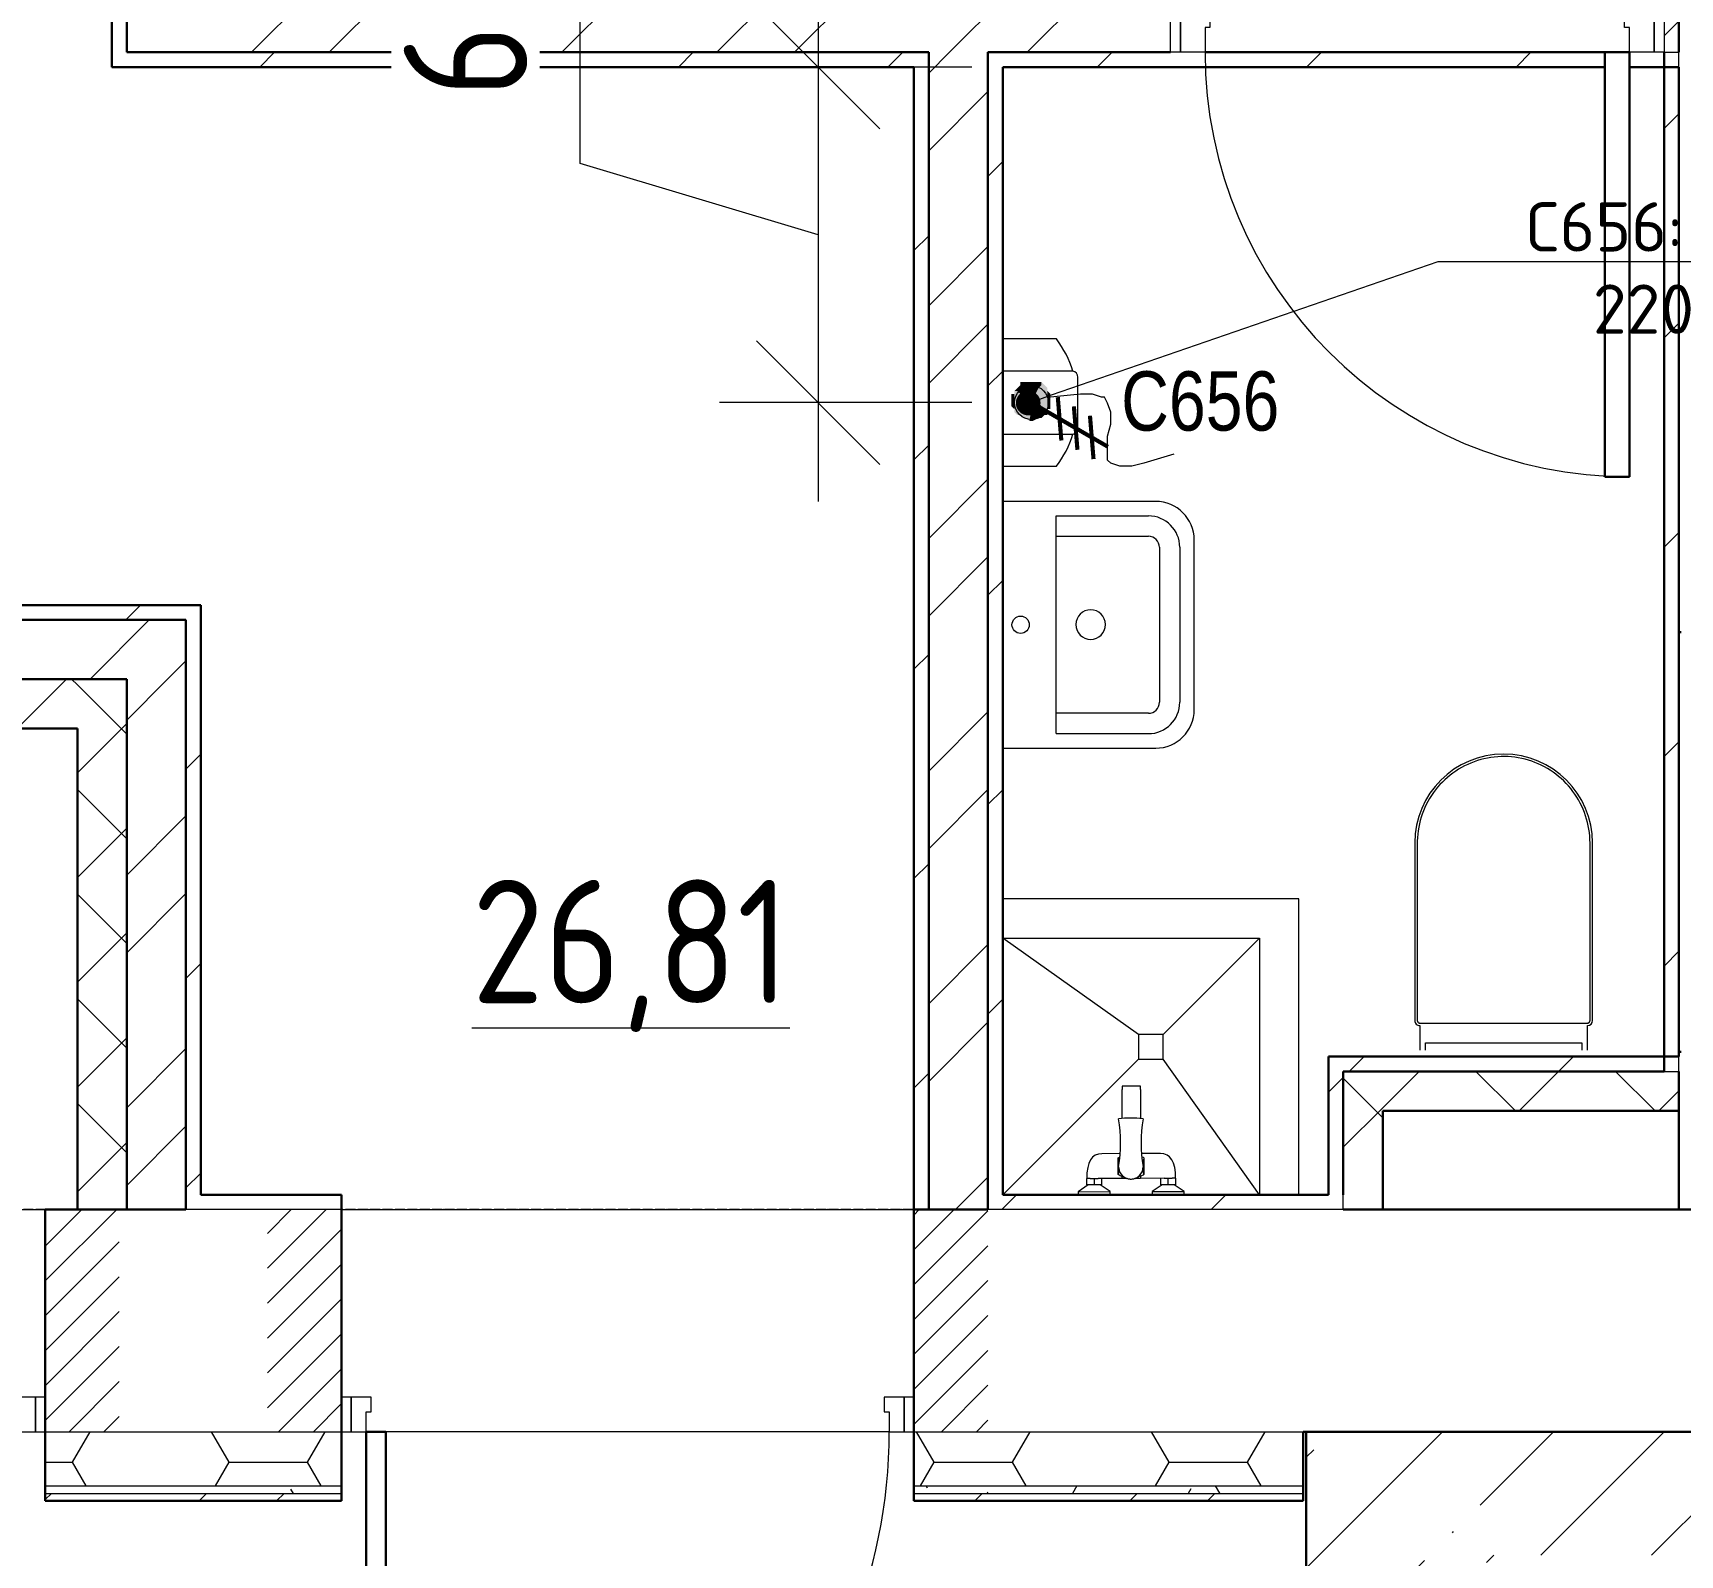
# Model space of a CAD drawing. Header units: millimetres. Extents: x -215207 to 92095, y -30385 to 123050.
# Drawn here: x -85966 to -82628, y 22610 to 25694 of the extents above; entities that cross this region are included whole.
import ezdxf
from ezdxf import colors
from ezdxf.entities.mleader import LeaderData, LeaderLine
from ezdxf.enums import TextEntityAlignment as Align
from ezdxf.math import Vec2, Vec3

# ---------------------------------------------------------------- set-up
doc = ezdxf.new("R2010")
doc.units = ezdxf.units.MM
doc.linetypes.add('ADSK_Линия сетки', pattern=[25, 20, -2.5, 0, -2.5])
doc.linetypes.add('ADSK_Штриховая_ш2 п1_5', pattern=[4.5, 3, -1.5])
for name, color, linetype, lineweight in [('0_ТХ Р-EL', 30, 'Continuous', 5), ('TO-Conn-EL', 33, 'Continuous', 13), ('TO-Equipment', 52, 'Continuous', 18), ('TO-Equipment--W', 52, 'Continuous', 13), ('TO-Index', 1, 'Continuous', 0), ('Двери', 7, 'Continuous', 9), ('Каркас_Импост', 7, 'Continuous', 9), ('Марки помещений', 7, 'Continuous', 20), ('Монтажный зазор', 7, 'Continuous', 9), ('Обобщенные модели', 7, 'Continuous', 20), ('Оси', 7, 'Continuous', 9), ('Панель', 7, 'Continuous', 30), ('Перекрытия', 7, 'Continuous', 18), ('Проем', 7, 'ADSK_Штриховая_ш2 п1_5', 9), ('Сантехнические приборы', 251, 'Continuous', 0), ('Стены', 7, 'Continuous', 18), ('Стены разрез', 7, 'Continuous', 30), ('Стены штриховка', 7, 'Continuous', 9)]:
    doc.layers.add(name, color=color, linetype=linetype, lineweight=lineweight)
doc.layers.add('TO-txt-invis', color=161, linetype='Continuous', lineweight=0, plot=False)
doc.layers.add('ТХ Подключения ЭОМ', color=7, linetype='Continuous', lineweight=18, true_color=0x003efa)
doc.layers.add('тх размеры розетки', color=7, linetype='Continuous', true_color=0xe91640)
doc.styles.add('GOST Common_3', font='GOST_Common.ttf', dxfattribs={"width": 0.9, "height": 2.5})
doc.styles.add('S-ARIAL', font='arial.ttf', dxfattribs={"height": 150})
doc.styles.add('Simplex', font='simplex.shx', dxfattribs={"width": 0.6})
doc.styles.add('TX Text.Base', font='calibril.ttf', dxfattribs={"height": 250})
doc.styles.add('ГОСТ 2.304', font='CS_Gost2304.shx')
doc.dimstyles.new('СПДС', dxfattribs={"dimscale": 100, "dimtxt": 2.5, "dimasz": 2.5, "dimexe": 2, "dimexo": 0.625, "dimgap": 1, "dimtad": 1, "dimdec": 0, "dimtxsty": 'ГОСТ 2.304', "dimblk": 'OBLIQUE', "dimblk1": 'OBLIQUE', "dimblk2": 'OBLIQUE', "dimcen": 2.5, "dimdle": 2, "dimadec": 0, "dimazin": 2, "dimtfac": 0.75, "dimtdec": 4, "dimtmove": 1, "dimatfit": 3, "dimfxl": 0, "dimtolj": 1, "dimarcsym": 0})
pattern_1 = [(45, (-106999.95, 7949.98), (-235.7317, 235.7317), []), (45, (-106842.8, 7949.98), (-235.7317, 235.7317), [])]
pattern_2 = [(45, (-106999.95, 7949.98), (-224.5064, 224.5064), []), (45, (-106775.45, 7949.98), (-224.5064, 224.5064), [396.875, -79.375, 3.353, -76.022])]
pattern_3 = [(45, (-106999.95, 7949.98), (-212.132, 212.132), [])]
pattern_4 = [(45, (-106999.95, 7949.98), (-141.4214, 141.4214), []), (135, (-106999.95, 7949.98), (-141.4214, -141.4214), [])]
pattern_5 = [(45, (-106999.95, 7949.98), (-106.066, 106.066), []), (135, (-106999.95, 7949.98), (-106.066, -106.066), [])]

# ---------------------------------------------------------------- blocks, each defined once
blk = doc.blocks.new('AC_Дверь_Однопольная_Стальная - Дн-17л_1160х2200h _ Подвал_ Л_Антипаника-5101140-План подвала смеж')
at = {"layer": 'Двери', "lineweight": 18}
h = blk.add_hatch(dxfattribs=at)
h.set_pattern_fill('FP_1', color=256, style=0, pattern_type=2)
h.set_pattern_definition([(45, (0, 0), (-35.3553, 35.3553), [])])
h.paths.add_polyline_path([(-730, 225), (-730, -225), (-580, -225), (-580, 225)])
h.paths.add_polyline_path([(730, 225), (580, 225), (580, -225), (730, -225)])
at = {"layer": 'Каркас_Импост'}
for p, q in [((-530, 225), (-560, 225)), ((-560, 225), (-560, 155)), ((-530, 185), (-530, 225)), ((560, 225), (530, 225)), ((530, 225), (530, 185)), ((560, 155), (560, 225)), ((-520, 185), (-530, 185)), ((-520, 155), (-520, 185)), ((530, 185), (520, 185)), ((520, 185), (520, 155)), ((-560, 155), (-520, 155)), ((520, 155), (560, 155))]:
    blk.add_line(p, q, dxfattribs=at)
at = {"layer": 'Монтажный зазор'}
for p, q in [((-560, 225), (-580, 225)), ((-580, 225), (-580, 155)), ((-560, 155), (-560, 225)), ((580, 225), (560, 225)), ((560, 225), (560, 155)), ((580, 155), (580, 225)), ((-580, 155), (-560, 155)), ((560, 155), (580, 155))]:
    blk.add_line(p, q, dxfattribs=at)
at = {"layer": 'Панель'}
for p, q in [((530, 1285), (490, 1285)), ((490, 1285), (490, 225)), ((530, 225), (530, 1285)), ((490, 225), (530, 225))]:
    blk.add_line(p, q, dxfattribs=at)
at = {"layer": 'Панель', "lineweight": 9}
blk.add_arc((530, 225), 1060, 90, 180, dxfattribs=at)
at = {"layer": 'Проем'}
for p, q in [((-580, 225), (-730, 225)), ((-580, -225), (-580, 225)), ((730, 225), (580, 225)), ((580, 225), (580, -225)), ((-730, -225), (-580, -225)), ((580, -225), (730, -225))]:
    blk.add_line(p, q, dxfattribs=at)
blk = doc.blocks.new('Wall-hung vitreous china basin-The Gap-Roca-327476xx0 - 327476000 White-6711319-План подвала смеж')
at = {"layer": 'Обобщенные модели'}
for p, q in [((124.9, 478), (-47, 478)), ((297, 478), (124.9, 478)), ((-32, 448.7), (282, 448.7)), ((-32, 407.4), (282, 407.4)), ((-125, 400), (-125, 90)), ((-95.6, 198), (-95.6, 385.2)), ((-54.3, 198), (-54.3, 385.2)), ((304.3, 385.2), (304.3, 198)), ((345.6, 198), (345.6, 385.2)), ((375, 90), (375, 400)), ((345.6, 198), (-95.6, 198))]:
    blk.add_line(p, q, dxfattribs=at)
blk.add_circle((125, 126.3), 17.5, dxfattribs=at)
for centre, radius, start, end in [((-47, 400), 78, 90, 180), ((297, 400), 78, 360, 90), ((-32, 385.2), 63.6, 90, 180), ((282, 385.2), 63.6, 0, 90), ((-32, 385.2), 22.3, 90, 180), ((282, 385.2), 22.3, 360, 90), ((124.6, 268.2), 30, 360, 180), ((124.6, 268.2), 30, 180, 360)]:
    blk.add_arc(centre, radius, start, end, dxfattribs=at)
blk = doc.blocks.new('AC_Дверь_Однопольная_Деревянная - Дв-9_1_2200х1000_Пр_Подвал_ПВХ-4936332-План подвала смеж')
at = {"layer": 'Каркас_Импост'}
for p, q in [((-480, 60), (-430, 60)), ((-480, -40), (-480, 60)), ((-430, 60), (-430, 10)), ((430, 60), (480, 60)), ((430, 10), (430, 60)), ((480, 60), (480, -40)), ((-430, 10), (-420, 10)), ((-420, 10), (-420, -40)), ((420, 10), (430, 10)), ((420, -40), (420, 10)), ((-420, -40), (-480, -40)), ((480, -40), (420, -40))]:
    blk.add_line(p, q, dxfattribs=at)
at = {"layer": 'Монтажный зазор'}
for p, q in [((-500, 60), (-480, 60)), ((-500, -40), (-500, 60)), ((-480, 60), (-480, -40)), ((480, 60), (500, 60)), ((480, -40), (480, 60)), ((500, 60), (500, -40)), ((-480, -40), (-500, -40)), ((500, -40), (480, -40))]:
    blk.add_line(p, q, dxfattribs=at)
at = {"layer": 'Панель'}
for p, q in [((-430, 920), (-380, 920)), ((-430, 60), (-430, 920)), ((-380, 920), (-380, 60)), ((-380, 60), (-430, 60))]:
    blk.add_line(p, q, dxfattribs=at)
at = {"layer": 'Панель', "lineweight": 9}
blk.add_arc((-430, 60), 860, 0, 90, dxfattribs=at)
blk = doc.blocks.new('ADSK_Инсталляция c унитазом - Инсталляция для унитаза-4770263-План подвала смеж')
at = {"layer": 'Сантехнические приборы'}
for p, q in [((-170, -130), (-170, -180)), ((-158.2, -145), (-158.2, -130)), ((158.2, -130), (158.2, -145)), ((170, -180), (170, -130)), ((158.2, -145), (-158.2, -145)), ((-180, -190), (-180, -550)), ((-175, -190), (-175, -550)), ((170, -185), (-170, -185)), ((175, -550), (175, -190)), ((180, -550), (180, -190))]:
    blk.add_line(p, q, dxfattribs=at)
at = {"layer": 'Сантехнические приборы', "flags": 128}
for points in [[(-170, -185), (-170.2, -185), (-170.4, -185), (-170.6, -185), (-170.8, -185.1), (-171, -185.1), (-171.2, -185.1), (-171.4, -185.2), (-171.6, -185.3), (-171.8, -185.3), (-171.9, -185.4), (-172.1, -185.5), (-172.3, -185.6), (-172.5, -185.7), (-172.7, -185.8), (-172.8, -185.9), (-173, -186), (-173.1, -186.1), (-173.3, -186.2), (-173.4, -186.4), (-173.6, -186.5), (-173.7, -186.7), (-173.9, -186.8), (-174, -187), (-174.1, -187.1), (-174.2, -187.3), (-174.3, -187.5), (-174.4, -187.6), (-174.5, -187.8), (-174.6, -188), (-174.7, -188.2), (-174.7, -188.4), (-174.8, -188.6), (-174.8, -188.8), (-174.9, -189), (-174.9, -189.2), (-175, -189.3), (-175, -189.5), (-175, -189.7), (-175, -189.9), (-175, -190)], [(175, -190), (175, -189.8), (175, -189.6), (175, -189.4), (174.9, -189.2), (174.9, -189), (174.9, -188.8), (174.8, -188.6), (174.7, -188.4), (174.7, -188.2), (174.6, -188.1), (174.5, -187.9), (174.4, -187.7), (174.3, -187.5), (174.2, -187.3), (174.1, -187.2), (174, -187), (173.9, -186.9), (173.8, -186.7), (173.6, -186.6), (173.5, -186.4), (173.3, -186.3), (173.2, -186.1), (173, -186), (172.9, -185.9), (172.7, -185.8), (172.5, -185.7), (172.4, -185.6), (172.2, -185.5), (172, -185.4), (171.8, -185.3), (171.6, -185.3), (171.4, -185.2), (171.2, -185.2), (171, -185.1), (170.8, -185.1), (170.7, -185), (170.5, -185), (170.3, -185), (170.1, -185), (170, -185)], [(-175, -550), (-174.9, -557), (-174.4, -564), (-173.7, -570.9), (-172.8, -577.9), (-171.5, -584.8), (-170, -591.6), (-168.2, -598.4), (-166.1, -605), (-163.8, -611.6), (-161.2, -618.1), (-158.3, -624.5), (-155.2, -630.8), (-151.9, -637), (-148.3, -643), (-144.4, -648.8), (-140.4, -654.5), (-136.1, -660), (-131.6, -665.4), (-126.8, -670.6), (-121.9, -675.5), (-116.8, -680.3), (-111.5, -684.9), (-106, -689.2), (-100.4, -693.4), (-94.6, -697.3), (-88.6, -700.9), (-82.5, -704.3), (-76.2, -707.5), (-69.9, -710.4), (-63.4, -713.1), (-56.8, -715.5), (-50.2, -717.7), (-43.4, -719.5), (-36.6, -721.1), (-29.7, -722.5), (-22.8, -723.5), (-15.9, -724.3), (-8.9, -724.8), (-1.9, -725), (5.1, -724.9), (12.1, -724.6), (19.1, -724), (26, -723.1), (32.9, -721.9), (39.8, -720.4), (46.5, -718.7), (53.3, -716.7), (59.9, -714.4), (66.4, -711.9), (72.8, -709.1), (79.1, -706.1), (85.3, -702.8), (91.4, -699.3), (97.2, -695.5), (103, -691.5), (108.6, -687.3), (114, -682.8), (119.2, -678.1), (124.2, -673.3), (129, -668.2), (133.7, -663), (138.1, -657.5), (142.3, -651.9), (146.2, -646.1), (150, -640.2), (153.4, -634.1), (156.7, -627.9), (159.7, -621.6), (162.4, -615.2), (164.9, -608.6), (167.1, -602), (169, -595.3), (170.7, -588.5), (172.1, -581.6), (173.2, -574.7), (174.1, -567.7), (174.7, -560.8), (175, -553.8), (175, -550)]]:
    blk.add_lwpolyline(points, dxfattribs=at)
at = {"layer": 'Сантехнические приборы'}
for centre, radius, start, end in [((-170, -190), 10, 90, 180), ((-170, -190), 5, 150, 180), ((-170, -190), 5, 150, 180), ((-170, -190), 5, 150, 165), ((-170, -190), 5, 90, 120), ((-170, -190), 5, 90, 120), ((-170, -190), 5, 90, 120), ((170, -190), 10, 360, 90), ((170, -190), 5, 60, 90), ((170, -190), 5, 60, 90), ((170, -190), 5, 60, 90), ((170, -190), 5, 360, 30), ((170, -190), 5, 360, 30), ((170, -190), 5, 15, 30), ((0, -550), 180, 180, 360), ((0, -550), 175, 180, 180.9078), ((0, -550), 175, 180, 180.9078), ((0, -550), 175, 359.0922, 0), ((0, -550), 175, 359.0922, 360)]:
    blk.add_arc(centre, radius, start, end, dxfattribs=at)
blk = doc.blocks.new('Семейство1 - Душевой поддон - строй исполнение-6726373-План подвала смеж')
at = {"layer": 'Обобщенные модели'}
for p, q in [((0, 0), (275, -275)), ((325, -275), (520, 0)), ((520, 0), (520, -520)), ((600, -600), (600, 0)), ((325, -275), (275, -275)), ((275, -275), (275, -325)), ((325, -325), (325, -275)), ((0, -520), (275, -325)), ((275, -325), (325, -325)), ((520, -520), (325, -325)), ((520, -520), (0, -520)), ((0, -600), (600, -600))]:
    blk.add_line(p, q, dxfattribs=at)
blk = doc.blocks.new('ПрофСан_ПСМ-200-1 - PSM-200-1-6730397-План подвала смеж')
at = {"layer": 'Обобщенные модели', "lineweight": 9}
for centre, radius, start, end in [((0.5, -56.5), 24.9, 360, 180), ((-296.8, -105.1), 276.6, 349.8828, 10.1172), ((297.7, -105.1), 276.6, 169.8828, 190.1172), ((0.5, 30.7), 186, 262.307, 277.693)]:
    blk.add_arc(centre, radius, start, end, dxfattribs=at)
for points, knots in [([(-7.4, -32.8), (-7.6, -32.9), (-8.3, -33.1), (-9.1, -33.5), (-9.9, -33.8), (-10.3, -34), (-10.6, -34.1)], [0.1967317, 0.1967317, 0.1967317, 0.1967317, 0.21428571, 0.25, 0.26785714, 0.28571429, 0.28571429, 0.28571429, 0.28571429]), ([(0.5, -31.6), (-0.5, -31.6), (-2, -31.7), (-3.9, -31.9), (-4.9, -32.1), (-5.3, -32.2)], [0, 0, 0, 0, 0.0714286, 0.1071429, 0.1428571, 0.1428571, 0.1428571, 0.1428571]), ([(6.2, -32.2), (5.8, -32.1), (4.8, -31.9), (2.9, -31.7), (1.5, -31.6), (0.5, -31.6)], [0.8571429, 0.8571429, 0.8571429, 0.8571429, 0.8928571, 0.9285714, 1, 1, 1, 1]), ([(11.5, -34.1), (11.3, -34), (10.8, -33.8), (10, -33.5), (9.2, -33.1), (8.5, -32.9), (8.3, -32.8)], [0.71428571, 0.71428571, 0.71428571, 0.71428571, 0.73214286, 0.75, 0.78571429, 0.8032683, 0.8032683, 0.8032683, 0.8032683]), ([(-21.8, -45.3), (-22, -45.7), (-22.4, -46.6), (-22.8, -47.7), (-23.1, -48.3), (-23.1, -48.5)], [0.71428571, 0.71428571, 0.71428571, 0.71428571, 0.75, 0.78571429, 0.80227909, 0.80227909, 0.80227909, 0.80227909]), ([(-18.8, -40.7), (-19.1, -41.1), (-19.6, -41.7), (-20.1, -42.4), (-20.3, -42.7)], [0.57142857, 0.57142857, 0.57142857, 0.57142857, 0.60714286, 0.63719083, 0.63719083, 0.63719083, 0.63719083]), ([(-13.2, -35.6), (-13.4, -35.8), (-13.9, -36.1), (-14.5, -36.6), (-15.1, -37), (-15.6, -37.4), (-16, -37.8), (-16.2, -38), (-16.3, -38.1)], [0.365798, 0.365798, 0.365798, 0.365798, 0.3928571, 0.4107143, 0.4285714, 0.4464286, 0.4642857, 0.4733784, 0.4733784, 0.4733784, 0.4733784]), ([(17.2, -38.1), (17.2, -38), (16.7, -37.6), (16.2, -37.1), (15.4, -36.6), (14.8, -36.1), (14.4, -35.8), (14.1, -35.6)], [0.5266216, 0.5266216, 0.5266216, 0.5266216, 0.5357143, 0.5714286, 0.5892857, 0.6071429, 0.634202, 0.634202, 0.634202, 0.634202]), ([(21.2, -42.7), (21, -42.4), (20.5, -41.7), (20, -41.1), (19.8, -40.7)], [0.36280917, 0.36280917, 0.36280917, 0.36280917, 0.39285714, 0.42857143, 0.42857143, 0.42857143, 0.42857143]), ([(24.1, -48.5), (24, -48.3), (23.8, -47.7), (23.3, -46.6), (22.9, -45.7), (22.7, -45.3)], [0.19772091, 0.19772091, 0.19772091, 0.19772091, 0.21428571, 0.25, 0.28571429, 0.28571429, 0.28571429, 0.28571429])]:
    blk.add_open_spline(points, degree=3, knots=knots, dxfattribs=at)
for points in [[(-23.8, -50.6), (-24.2, -52.5), (-24.4, -54.5), (-24.4, -56.5)], [(25.4, -56.5), (25.4, -54.5), (25.1, -52.5), (24.7, -50.6)]]:
    blk.add_open_spline(points, degree=3, dxfattribs=at)
at = {"layer": 'Сантехнические приборы'}
for p, q in [((-107.5, 0), (-42.5, 0)), ((42.5, 0), (75, 0)), ((-107.5, 0), (-107.5, -6.4)), ((-107.5, -6.4), (-87, -20)), ((-42.5, -6.4), (-107.5, -6.4)), ((-90.2, -33), (-82.9, -33)), ((-90, -20), (-75, -20)), ((-90, -33), (-90, -20)), ((-75, -33), (-82.9, -33)), ((-75, -20), (-60, -20)), ((-75, -20), (-75, -33)), ((-67.1, -33), (-75, -33)), ((-67.1, -33), (-19.2, -33)), ((-63, -20), (-42.5, -6.4)), ((-60, -20), (-60, -33)), ((-42.5, -6.4), (-42.5, 0)), ((-19.2, -38.3), (-19.2, -33)), ((-19.2, -33), (-7.4, -33)), ((8.3, -33), (18, -33)), ((18, -33), (18, -37.3)), ((18, -33), (67.1, -33)), ((42.5, 0), (42.5, -6.3)), ((42.5, -6.3), (63, -20)), ((107.5, -6.3), (42.5, -6.3)), ((60, -20), (75, -20)), ((60, -33), (60, -20)), ((75, -33), (67.1, -33)), ((75, -20), (90, -20)), ((75, -33), (75, -20)), ((82.9, -33), (75, -33)), ((82.9, -33), (89.9, -33)), ((87, -20), (107.5, -6.3)), ((90, -20), (90, -33)), ((107.5, -6.3), (107.5, -0.1)), ((-25.9, -74.7), (-25.9, -40.6)), ((-25.9, -40.6), (-24, -53.3)), ((-25.9, -74.7), (-24.1, -60.9)), ((24.6, -50.9), (26.5, -40.6)), ((26.5, -74.7), (24.7, -63.9)), ((26.5, -40.6), (26.5, -74.7)), ((-59.4, -83.2), (-22.1, -83.2)), ((23, -83.2), (59.1, -83.2)), ((-19.2, -212.8), (-19.2, -154)), ((18, -154.1), (18, -212.8)), ((-19.2, -212.8), (-19.2, -220)), ((-19.2, -220), (18, -220)), ((18, -220), (18, -212.8))]:
    blk.add_line(p, q, dxfattribs=at)
for points in [[(-90.2, -33), (-90.2, -66.5), (-79.9, -83.2), (-59.4, -83.2)], [(59.1, -83.2), (79.6, -83.2), (89.9, -66.5), (89.9, -33)], [(-25.9, -40.6), (-24.9, -39.9), (-22.6, -38.7), (-20.3, -37.6), (-19.2, -37.1)], [(-19.2, -38.3), (-17.1, -37.1), (-14.9, -36.1), (-12.6, -35.3)], [(14.3, -35.7), (15.5, -36.2), (16.7, -36.7), (18, -37.3)], [(18, -36.3), (19.5, -36.9), (22.5, -38.2), (25.2, -39.8), (26.5, -40.6)], [(-22.6, -76.6), (-23.8, -76), (-24.9, -75.3), (-25.9, -74.7)], [(26.5, -74.7), (25.6, -75.2), (24.6, -75.8), (23.6, -76.3)]]:
    blk.add_open_spline(points, degree=3, dxfattribs=at)
blk = doc.blocks.new('el-kab-sv-tx')
at = {"color": 0}
blk.add_lwpolyline([(0.762, 1.99), (0.889, 1.567), (0.931, 1.397), (0.931, 1.228), (0.889, 1.101), (0.847, 1.058), (0.804, 1.058), (0.677, 1.058), (0.508, 1.058), (0.339, 1.101), (0.169, 1.101), (0.042, 1.058), (-0.042, 1.016), (-0.042, 0.974), (-0.085, 0.847), (-0.085, 0.677), (-0.042, 0.254)], dxfattribs=at)
at = {"color": 0, "transparency": 33554559}
for points in [[(-0.085, 0.254), (0.127, 0.212), (-0.127, 0.212)], [(-0.042, 0.254), (0.085, 0.254), (-0.085, 0.254)], [(0.127, 0.254), (0.127, 0.254), (-0.085, 0.254)], [(0.127, 0.254), (-0.085, 0.254), (0.085, 0.254)], [(0.127, 0.254), (-0.085, 0.254), (0.127, 0.212)], [(0, 0.254), (0.042, 0.254), (-0.042, 0.254)], [(-0.042, 0.254), (0.042, 0.254), (0.042, 0.254)], [(0.042, 0.254), (-0.042, 0.254), (0.085, 0.254)], [(-0.212, 0.169), (0.085, 0.127), (-0.254, 0.127)], [(-0.254, 0.127), (-0.212, 0.127), (-0.212, 0.127)], [(-0.212, 0.127), (-0.254, 0.127), (-0.169, 0.085)], [(-0.254, 0.127), (-0.169, 0.085), (-0.254, 0.085)], [(0.085, 0.127), (-0.254, 0.127), (0.042, 0)], [(-0.254, 0.127), (0.042, 0), (-0.042, 0)], [(-0.169, 0.085), (-0.254, 0.085), (-0.085, 0.042)], [(-0.254, 0.085), (-0.085, 0.042), (-0.254, 0.042)], [(-0.085, 0.042), (-0.254, 0.042), (-0.042, 0)], [(-0.254, 0.042), (-0.042, 0), (-0.254, 0)], [(-0.254, 0), (0, 0), (0, 0)], [(0, 0), (0, 0), (-0.254, 0)], [(0, 0), (-0.254, 0), (0, -0.042)], [(-0.254, 0), (0, -0.042), (-0.254, -0.042)], [(-0.169, 0.212), (0.127, 0.169), (-0.212, 0.169)], [(0.127, 0.169), (-0.212, 0.169), (0.085, 0.127)], [(-0.127, 0.212), (0.127, 0.212), (-0.169, 0.212)], [(0.127, 0.212), (-0.169, 0.212), (0.127, 0.169)], [(0.169, 0.212), (0.169, 0.212), (-0.127, 0.212)], [(0.169, 0.212), (-0.127, 0.212), (0.127, 0.212)], [(-0.127, 0.212), (0.169, 0.212), (0.127, 0.212)], [(0.042, 0), (0.296, -0.042), (0, -0.042)], [(0.085, 0.127), (0.254, 0.085), (0.042, 0.085)], [(0.254, 0.085), (0.042, 0.085), (0.296, 0)], [(0.042, 0.085), (0.296, 0), (0.042, 0)], [(0.296, 0), (0.042, 0), (0.296, -0.042)], [(0.127, 0.169), (0.254, 0.127), (0.085, 0.127)], [(0.254, 0.127), (0.085, 0.127), (0.254, 0.085)], [(0.169, 0.212), (0.127, 0.212), (0.127, 0.212)], [(0.212, 0.212), (0.212, 0.212), (0.127, 0.212)], [(0.212, 0.212), (0.127, 0.212), (0.169, 0.212)], [(0.212, 0.212), (0.127, 0.212), (0.212, 0.169)], [(0.127, 0.212), (0.212, 0.169), (0.127, 0.169)], [(0.212, 0.169), (0.127, 0.169), (0.254, 0.127)], [(0, -0.042), (-0.254, -0.042), (-0.042, -0.085)], [(-0.254, -0.042), (-0.042, -0.085), (-0.254, -0.085)], [(-0.042, -0.085), (-0.254, -0.085), (-0.085, -0.169)], [(-0.254, -0.085), (-0.085, -0.169), (-0.254, -0.169)], [(-0.254, -0.169), (-0.085, -0.169), (-0.212, -0.169)], [(-0.085, -0.169), (-0.212, -0.169), (-0.127, -0.212)], [(-0.212, -0.169), (-0.127, -0.212), (-0.169, -0.212)], [(-0.127, -0.254), (-0.127, -0.254), (-0.169, -0.212)], [(-0.127, -0.254), (-0.169, -0.212), (-0.127, -0.212)], [(-0.085, -0.169), (0.212, -0.212), (-0.127, -0.212)], [(0.212, -0.212), (-0.127, -0.212), (0.169, -0.254)], [(-0.127, -0.212), (0.169, -0.254), (-0.127, -0.254)], [(-0.042, -0.085), (0.254, -0.127), (-0.085, -0.127)], [(0.254, -0.127), (-0.085, -0.127), (0.212, -0.169)], [(-0.085, -0.127), (0.212, -0.169), (-0.085, -0.169)], [(0.212, -0.169), (-0.085, -0.169), (0.212, -0.212)], [(0, -0.042), (0.254, -0.085), (-0.042, -0.085)], [(0.254, -0.085), (-0.042, -0.085), (0.254, -0.127)], [(0.296, -0.042), (0, -0.042), (0.254, -0.085)], [(-0.127, -0.254), (0.169, -0.254), (0.169, -0.254)], [(0.169, -0.254), (0.169, -0.254), (-0.127, -0.254)], [(0.169, -0.254), (-0.127, -0.254), (0.127, -0.254)], [(-0.127, -0.254), (0.127, -0.254), (-0.085, -0.254)], [(0.127, -0.254), (-0.085, -0.254), (0.085, -0.296)], [(-0.085, -0.254), (0.085, -0.296), (-0.085, -0.296)], [(0.085, -0.296), (-0.085, -0.296), (0.042, -0.296)], [(-0.085, -0.296), (0.042, -0.296), (-0.042, -0.296)], [(0.042, -0.296), (-0.042, -0.296), (0, -0.296)], [(-0.042, -0.296), (0.042, -0.296), (0.042, -0.296)], [(0.042, -0.296), (0.042, -0.296), (-0.042, -0.296)]]:
    blk.add_solid(points, dxfattribs=at)
blk = doc.blocks.new('EL_exit')
at = {"layer": 'TO-Conn-EL', "ltscale": 0.0125}
blk.add_hatch(color=256, dxfattribs=at).paths.add_polyline_path([(-34.3, 0, 1), (34.3, 0, 1)])
at = {"layer": 'TO-Conn-EL', "ltscale": 0.0125, "const_width": 8.33}
for points in [[(-118.4, 26.5), (-125.6, 114.4)], [(-154.8, 89.4), (0, 0)], [(-85.8, 7.6), (-93, 95.6)], [(-53.2, -11.2), (-60.4, 76.7)]]:
    blk.add_lwpolyline(points, dxfattribs=at)
at = {"layer": 'TO-Conn-EL', "ltscale": 0.0125}
blk.add_circle((0, 0), 34.3, dxfattribs=at)
blk = doc.blocks.new('HO08-01')
at = {"layer": 'TO-Equipment--W', "ltscale": 0.02}
for p, q in [((51.6, 152), (-51.6, 152)), ((-129, 109), (-129, 0)), ((129, 0), (129, 109)), ((-129, 0), (129, 0))]:
    blk.add_line(p, q, dxfattribs=at)
at = {"layer": 'TO-Equipment--W', "lineweight": 5}
for points in [[(-64.5, 0), (-64.5, 142.1)], [(64.5, 142.1), (64.5, 0)]]:
    blk.add_lwpolyline(points, dxfattribs=at)
at = {"layer": 'TO-Equipment--W', "ltscale": 0.02}
for centre, radius, start, end in [((0.9, -64.7), 216.9, 107.4353, 126.7855), ((-51.6, 139.1), 12.9, 90, 166.0186), ((51.6, 139.1), 12.9, 13.9814, 90), ((0, -63), 215, 53.1301, 72.6491)]:
    blk.add_arc(centre, radius, start, end, dxfattribs=at)
at = {"layer": 'TO-Conn-EL', "rotation": 270}
blk.add_blockref('EL_exit', (0, 58.4), dxfattribs=at)
at = {"layer": 'TO-Index', "style": 'S-ARIAL', "width": 0.8, "flags": 8}
blk.add_attdef('INDEX', text='', height=150, dxfattribs=at).set_placement((0, 350.1), align=Align.MIDDLE_CENTER)
at = {"layer": 'TO-txt-invis', "style": 'Simplex', "width": 0.8, "flags": 9}
for tag, p in [('INTCODE', (183.7, 206.2)), ('HEIGHT', (183.7, 142.3))]:
    blk.add_attdef(tag, p, '', height=40, dxfattribs=at)
blk = doc.blocks.new('_Dot')
at = {"color": 0, "linetype": 'ByBlock', "lineweight": -2}
blk.add_line((-0.5, 0), (-1, 0), dxfattribs=at)
at = {"color": 0, "linetype": 'ByBlock', "const_width": 0.5}
blk.add_lwpolyline([(-0.25, 0, 1), (0.25, 0, 1)], format="xyb", close=True, dxfattribs=at)
blk = doc.blocks.new('_Oblique')
at = {"color": 0, "linetype": 'ByBlock', "lineweight": -2}
blk.add_line((-0.5, -0.5), (0.5, 0.5), dxfattribs=at)
blk = doc.blocks.new('*D3565')
at = {"layer": 'Defpoints', "color": 0, "ltscale": 100, "transparency": 16777216}
for p in [(-84000.9, 25625.2), (-84375.1, 24945.3), (-84000.9, 24945.3)]:
    blk.add_point(p, dxfattribs=at)
at = {"layer": 'тх размеры розетки', "color": 0, "lineweight": 9, "ltscale": 100, "transparency": 16777216}
for p, q in [((-84857.3, 25429.9), (-84857.3, 26136)), ((-84375.1, 25825.2), (-84375.1, 24745.3)), ((-84063.4, 25625.2), (-84575.1, 25625.2)), ((-84375.1, 25285.3), (-84857.3, 25429.9)), ((-84063.4, 24945.3), (-84575.1, 24945.3))]:
    blk.add_line(p, q, dxfattribs=at)
at = {"layer": 'тх размеры розетки', "color": 0, "lineweight": 9, "ltscale": 100, "transparency": 16777216, "xscale": 250, "yscale": 250, "zscale": 250}
for p, rotation in [((-84375.1, 25625.2), 90), ((-84375.1, 24945.3), 270)]:
    blk.add_blockref('_Oblique', p, dxfattribs=dict(at, rotation=rotation))
at = {"layer": 'тх размеры розетки', "color": 0, "ltscale": 100, "transparency": 16777216, "insert": (-85089.5, 25783), "char_height": 250, "attachment_point": 5, "rotation": 90, "style": 'ГОСТ 2.304', "bg_fill": 3, "box_fill_scale": 1.1, "bg_fill_color": 256, "bg_fill_true_color": 13158600, "bg_fill_transparency": 0}
blk.add_mtext('\\A1;680', dxfattribs=at)

msp = doc.modelspace()

# ---------------------------------------------------------------- hatches: boundary and pattern name
at = {"layer": 'Стены разрез', "lineweight": 9}
h = msp.add_hatch(dxfattribs=at)
h.set_pattern_fill('FP_22', color=256, style=0, pattern_type=2)
h.set_pattern_definition(pattern_3)
h.paths.add_polyline_path([(-85805.9, 25625.2), (-85775.9, 25625.2), (-85775.9, 25805.2), (-85805.9, 25805.2)])
h.paths.add_polyline_path([(-85775.9, 26805.2), (-85775.9, 28820.2), (-85805.9, 28820.2), (-85805.9, 26805.2)])
h = msp.add_hatch(dxfattribs=at)
h.set_pattern_fill('FP_2', color=256, style=0, pattern_type=2)
h.set_pattern_definition(pattern_1)
h.paths.add_polyline_path([(-83660.9, 25655.2), (-83660.9, 25775.2), (-85775.9, 25775.2), (-85775.9, 25655.2), (-84030.9, 25655.2)])
h.paths.add_polyline_path([(-82630.9, 25655.2), (-82630.9, 25775.2), (-82660.9, 25775.2), (-82660.9, 25655.2)])
h = msp.add_hatch(dxfattribs=at)
h.set_pattern_fill('FP_22', color=256, style=0, pattern_type=2)
h.set_pattern_definition(pattern_3)
h.paths.add_polyline_path([(-84150.9, 25625.2), (-84150.9, 25655.2), (-85775.9, 25655.2), (-85775.9, 25625.2), (-84180.9, 25625.2)])
h = msp.add_hatch(dxfattribs=at)
h.set_pattern_fill('FP_2', color=256, style=0, pattern_type=2)
h.set_pattern_definition(pattern_1)
h.paths.add_polyline_path([(-84030.9, 23310.2), (-84030.9, 25655.2), (-84150.9, 25655.2), (-84150.9, 23310.2), (-84051.1, 23310.2)])
h = msp.add_hatch(dxfattribs=at)
h.set_pattern_fill('FP_22', color=256, style=0, pattern_type=2)
h.set_pattern_definition(pattern_3)
h.paths.add_polyline_path([(-82780.9, 25625.2), (-82780.9, 25655.2), (-84030.9, 25655.2), (-84030.9, 25625.2), (-83203.1, 25625.2)])
h.paths.add_polyline_path([(-82630.9, 25625.2), (-82630.9, 25655.2), (-82730.9, 25655.2), (-82730.9, 25625.2), (-82660.9, 25625.2)])
h = msp.add_hatch(dxfattribs=at)
h.set_pattern_fill('FP_22', color=256, style=0, pattern_type=2)
h.set_pattern_definition(pattern_3)
h.paths.add_polyline_path([(-82630.9, 23590.2), (-82630.9, 25655.2), (-82660.9, 25655.2), (-82660.9, 23590.2), (-82637.8, 23590.2)])
h = msp.add_hatch(dxfattribs=at)
h.set_pattern_fill('FP_22', color=256, style=0, pattern_type=2)
h.set_pattern_definition(pattern_3)
h.paths.add_polyline_path([(-84180.9, 23310.2), (-84150.9, 23310.2), (-84150.9, 25625.2), (-84180.9, 25625.2), (-84180.9, 23660.8)])
h = msp.add_hatch(dxfattribs=at)
h.set_pattern_fill('FP_22', color=256, style=0, pattern_type=2)
h.set_pattern_definition(pattern_3)
h.paths.add_polyline_path([(-84000.9, 23340.2), (-84000.9, 25625.2), (-84030.9, 25625.2), (-84030.9, 23340.2)])
h = msp.add_hatch(dxfattribs=at)
h.set_pattern_fill('FP_22', color=256, style=0, pattern_type=2)
h.set_pattern_definition(pattern_3)
h.paths.add_polyline_path([(-86595, 24505.2), (-85655.9, 24505.2), (-85655.9, 24535.2), (-87525.9, 24535.2), (-87525.9, 24505.2)])
h = msp.add_hatch(dxfattribs=at)
h.set_pattern_fill('FP_22', color=256, style=0, pattern_type=2)
h.set_pattern_definition(pattern_3)
h.paths.add_polyline_path([(-85655.9, 23340.2), (-85625.9, 23340.2), (-85625.9, 24535.2), (-85655.9, 24535.2), (-85655.9, 24493.8)])
h = msp.add_hatch(dxfattribs=at)
h.set_pattern_fill('FP_2', color=256, style=0, pattern_type=2)
h.set_pattern_definition(pattern_1)
h.paths.add_polyline_path([(-85655.9, 24385.2), (-85655.9, 24505.2), (-87525.9, 24505.2), (-87525.9, 24385.2), (-85775.9, 24385.2)])
h = msp.add_hatch(dxfattribs=at)
h.set_pattern_fill('FP_7', color=256, style=0, pattern_type=2)
h.set_pattern_definition(pattern_5)
h.paths.add_polyline_path([(-86595, 24285.2), (-85875.9, 24285.2), (-85875.9, 24385.2), (-87745.9, 24385.2), (-87745.9, 24285.2)])
h = msp.add_hatch(dxfattribs=at)
h.set_pattern_fill('FP_7', color=256, style=0, pattern_type=2)
h.set_pattern_definition(pattern_5)
h.paths.add_polyline_path([(-85775.9, 23310.2), (-85775.9, 24385.2), (-85875.9, 24385.2), (-85875.9, 23310.2), (-85790.9, 23310.2)])
h = msp.add_hatch(dxfattribs=at)
h.set_pattern_fill('FP_2', color=256, style=0, pattern_type=2)
h.set_pattern_definition(pattern_1)
h.paths.add_polyline_path([(-85775.9, 23310.2), (-85655.9, 23310.2), (-85655.9, 24385.2), (-85775.9, 24385.2)])
h = msp.add_hatch(dxfattribs=at)
h.set_pattern_fill('FP_22', color=256, style=0, pattern_type=2)
h.set_pattern_definition(pattern_3)
h.paths.add_polyline_path([(-82630.9, 23590.2), (-82630.9, 23620.2), (-83340.9, 23620.2), (-83340.9, 23590.2), (-82637.8, 23590.2)])
h = msp.add_hatch(dxfattribs=at)
h.set_pattern_fill('FP_22', color=256, style=0, pattern_type=2)
h.set_pattern_definition(pattern_3)
h.paths.add_polyline_path([(-83340.9, 23340.2), (-83310.9, 23340.2), (-83310.9, 23590.2), (-83340.9, 23590.2)])
h = msp.add_hatch(dxfattribs=at)
h.set_pattern_fill('FP_33', color=256, style=0, pattern_type=2)
h.set_pattern_definition(pattern_4)
h.paths.add_polyline_path([(-83230.9, 23310.2), (-83230.9, 23590.2), (-83310.9, 23590.2), (-83310.9, 23310.2)])
h = msp.add_hatch(dxfattribs=at)
h.set_pattern_fill('FP_33', color=256, style=0, pattern_type=2)
h.set_pattern_definition(pattern_4)
h.paths.add_polyline_path([(-83230.9, 23510.2), (-82630.9, 23510.2), (-82630.9, 23590.2), (-83230.9, 23590.2)])
h = msp.add_hatch(dxfattribs=at)
h.set_pattern_fill('FP_22', color=256, style=0, pattern_type=2)
h.set_pattern_definition(pattern_3)
h.paths.add_polyline_path([(-83627.1, 23310.2), (-83310.9, 23310.2), (-83310.9, 23340.2), (-84030.9, 23340.2), (-84030.9, 23310.2), (-83768.5, 23310.2)])
h = msp.add_hatch(dxfattribs=at)
h.set_pattern_fill('FP_5', color=256, style=0, pattern_type=2)
h.set_pattern_definition([(0, (-106999.95, 7949.98), (238.125, 137.482), [158.75, -317.5]), (120, (-106999.95, 7949.98), (-238.1254, 137.4813), [158.75, -317.5]), (60, (-106999.95, 7949.98), (-0.0004, 274.9633), [0, -317.5, 158.75, 0])])
h.paths.add_polyline_path([(-84180.9, 22750.2), (-83392.4, 22750.2), (-83392.4, 22860.2), (-84180.9, 22860.2), (-84180.9, 22827.7)])
h.paths.add_polyline_path([(-87146.9, 22750.2), (-87100.9, 22750.2), (-87100.9, 22860.2), (-87146.9, 22860.2), (-87146.9, 22827.7)])
h.paths.add_polyline_path([(-85940.9, 22750.2), (-85340.9, 22750.2), (-85340.9, 22860.2), (-85940.9, 22860.2), (-85940.9, 22827.7)])
h = msp.add_hatch(dxfattribs=at)
h.set_pattern_fill('FP_3', color=256, style=0, pattern_type=2)
h.set_pattern_definition(pattern_2)
h.paths.add_polyline_path([(-83185.9, 18758.2), (-83135.9, 18758.2), (-83135.9, 22860.2), (-83385.9, 22860.2), (-83385.9, 20412.3), (-83381.2, 20411.3), (-83381.2, 20397.3), (-83385.9, 20397.3), (-83385.9, 18758.2)])
h = msp.add_hatch(dxfattribs=at)
h.set_pattern_fill('FP_3', color=256, style=0, pattern_type=2)
h.set_pattern_definition(pattern_2)
h.paths.add_polyline_path([(-82072.5, 22610.2), (-79085.9, 22610.2), (-79085.9, 22860.2), (-83135.9, 22860.2), (-83135.9, 22610.2)])
h = msp.add_hatch(dxfattribs=at)
h.set_pattern_fill('FP_6', color=256, style=0, pattern_type=2)
h.set_pattern_definition([(0, (-106999.95, 7949.98), (406.4, 101.6), [33.528, -271.272, 33.528, -271.272, -1625.6]), (0, (-106999.95, 7949.98), (406.4, 101.6), [-609.6, 33.528, -576.072, 33.528, -271.272, -711.2]), (0, (-106999.95, 7949.98), (406.4, 101.6), [-1524, 33.528, -169.672, 33.528, -474.472]), (120, (-106847.55, 8000.78), (-291.18818, 301.15272), [33.528, -271.272, 33.528, -271.272, -1625.6]), (120, (-106847.55, 8000.78), (-291.18818, 301.15272), [-609.6, 33.528, -576.072, 33.528, -271.272, -711.2]), (120, (-106847.55, 8000.78), (-291.18818, 301.15272), [-1524, 33.528, -169.672, 33.528, -474.472]), (240, (-106796.75, 8203.98), (-115.21182, -402.75272), [33.528, -271.272, 33.528, -271.272, -1625.6]), (240, (-106796.75, 8203.98), (-115.21182, -402.75272), [-609.6, 33.528, -576.072, 33.528, -271.272, -711.2]), (240, (-106796.75, 8203.98), (-115.21182, -402.75272), [-1524, 33.528, -169.672, 33.528, -474.472])])
h.paths.add_polyline_path([(-85940.9, 22735.2), (-85340.9, 22735.2), (-85340.9, 22750.2), (-85940.9, 22750.2)])
h.paths.add_polyline_path([(-83392.4, 22735.2), (-83392.4, 22750.2), (-84180.9, 22750.2), (-84180.9, 22735.2)])
h.paths.add_polyline_path([(-87146.9, 22735.2), (-87100.9, 22735.2), (-87100.9, 22750.2), (-87146.9, 22750.2)])
h = msp.add_hatch(dxfattribs=at)
h.set_pattern_fill('FP_2', color=256, style=0, pattern_type=2)
h.set_pattern_definition(pattern_1)
h.paths.add_polyline_path([(-84180.9, 22720.2), (-83392.4, 22720.2), (-83392.4, 22735.2), (-84180.9, 22735.2)])
h.paths.add_polyline_path([(-87146.9, 22720.2), (-87100.9, 22720.2), (-87100.9, 22735.2), (-87146.9, 22735.2)])
h.paths.add_polyline_path([(-85940.9, 22720.2), (-85340.9, 22720.2), (-85340.9, 22735.2), (-85940.9, 22735.2)])
h = msp.add_hatch(dxfattribs=at)
h.set_pattern_fill('FP_22', color=256, style=0, pattern_type=2)
h.set_pattern_definition(pattern_3)
h.paths.add_polyline_path([(-78885.9, 22595.2), (-78885.9, 22610.2), (-83137.7, 22610.2), (-83137.7, 22595.2), (-79811.3, 22595.2)])

# ---------------------------------------------------------------- linework, layer by layer
at = {"layer": 'Оси', "linetype": 'ADSK_Линия сетки'}
msp.add_line((-76653.1, 23310.2), (-94570, 23310.2), dxfattribs=at)
at = {"layer": 'Перекрытия', "color": 49, "true_color": 0x464646}
for p, q in [((-87100.9, 23310.2), (-85940.9, 23310.2)), ((-85340.9, 23310.2), (-84180.9, 23310.2)), ((-84230.9, 22860.2), (-85290.9, 22860.2))]:
    msp.add_line(p, q, dxfattribs=at)
at = {"layer": 'Стены'}
for p, q in [((-85340.9, 23310.2), (-85655.9, 23310.2)), ((-83310.9, 23310.2), (-84030.9, 23310.2)), ((-85940.9, 22860.2), (-85340.9, 22860.2)), ((-84180.9, 22860.2), (-83392.4, 22860.2))]:
    msp.add_line(p, q, dxfattribs=at)
at = {"layer": 'Стены разрез'}
for p, q in [((-82630.9, 25655.2), (-82630.9, 27385.2)), ((-85805.9, 25805.2), (-85805.9, 25625.2)), ((-85775.9, 25775.2), (-85775.9, 25655.2)), ((-85775.9, 25655.2), (-84150.9, 25655.2)), ((-84150.9, 25655.2), (-84150.9, 23310.2)), ((-84030.9, 23310.2), (-84030.9, 25655.2)), ((-84030.9, 25655.2), (-83660.9, 25655.2)), ((-82780.9, 25655.2), (-83590.9, 25655.2)), ((-82660.9, 25655.2), (-82660.9, 23590.2)), ((-85805.9, 25625.2), (-84180.9, 25625.2)), ((-84180.9, 25625.2), (-84180.9, 22720.2)), ((-84000.9, 25625.2), (-82780.9, 25625.2)), ((-84000.9, 23340.2), (-84000.9, 25625.2)), ((-82730.9, 25625.2), (-82630.9, 25625.2)), ((-82630.9, 23620.2), (-82630.9, 25625.2)), ((-85625.9, 24535.2), (-87495.9, 24535.2)), ((-85625.9, 23340.2), (-85625.9, 24535.2)), ((-85655.9, 24505.2), (-87525.9, 24505.2)), ((-85655.9, 23310.2), (-85655.9, 24505.2)), ((-82630.9, 24480.2), (-82625.9, 24480.2)), ((-87645.9, 24385.2), (-85775.9, 24385.2)), ((-85775.9, 24385.2), (-85775.9, 23310.2)), ((-87745.9, 24285.2), (-85875.9, 24285.2)), ((-85875.9, 24285.2), (-85875.9, 23310.2)), ((-82625.9, 23630.2), (-82630.9, 23630.2)), ((-82630.9, 23620.2), (-83340.9, 23620.2)), ((-83340.9, 23620.2), (-83340.9, 23340.2)), ((-82660.9, 23590.2), (-83310.9, 23590.2)), ((-83310.9, 23590.2), (-83310.9, 23340.2)), ((-82630.9, 23590.2), (-82630.9, 23310.2)), ((-83230.9, 23510.2), (-82630.9, 23510.2)), ((-83230.9, 23310.2), (-83230.9, 23510.2)), ((-85340.9, 23340.2), (-85625.9, 23340.2)), ((-85340.9, 22720.2), (-85340.9, 23340.2)), ((-83340.9, 23340.2), (-84000.9, 23340.2)), ((-85940.9, 23310.2), (-85940.9, 22720.2)), ((-85940.9, 23310.2), (-85655.9, 23310.2)), ((-84180.9, 23310.2), (-84030.9, 23310.2)), ((-83310.9, 23310.2), (-79735.9, 23310.2)), ((-83392.4, 22720.2), (-83392.4, 22860.2)), ((-79085.9, 22860.2), (-83392.4, 22860.2)), ((-83385.9, 20412.3), (-83385.9, 22860.2)), ((-85940.9, 22720.2), (-85340.9, 22720.2)), ((-84180.9, 22720.2), (-83392.4, 22720.2))]:
    msp.add_line(p, q, dxfattribs=at)
at = {"layer": 'Стены штриховка'}
for p, q in [((-82660.9, 25655.2), (-82630.9, 25655.2)), ((-82630.9, 25625.2), (-82630.9, 25655.2)), ((-82630.9, 23590.2), (-82630.9, 23620.2)), ((-82660.9, 23590.2), (-82630.9, 23590.2)), ((-83310.9, 23310.2), (-83310.9, 23340.2)), ((-85940.9, 22750.2), (-85340.9, 22750.2)), ((-85940.9, 22735.2), (-85340.9, 22735.2)), ((-84180.9, 22750.2), (-83392.4, 22750.2)), ((-84180.9, 22735.2), (-83392.4, 22735.2))]:
    msp.add_line(p, q, dxfattribs=at)

# ---------------------------------------------------------------- block references
at = {"layer": '0_ТХ Р-EL', "color": 30, "lineweight": 5, "xscale": 144, "yscale": 144, "zscale": 144, "rotation": 270}
msp.add_blockref('el-kab-sv-tx', (-83940.7, 24950.5), dxfattribs=at)
at = {"layer": 'TO-Equipment'}
ref = msp.add_blockref('HO08-01', (-84000.9, 24945.3), dxfattribs=dict(at, rotation=270))
ref.add_attrib('INDEX', 'C656', dxfattribs={"layer": 'TO-Index', "height": 120, "style": 'S-ARIAL', "width": 0.8}).set_placement((-83600.7, 24948.7), align=Align.MIDDLE_CENTER)
at = {"layer": 'Двери', "rotation": 180}
msp.add_blockref('AC_Дверь_Однопольная_Деревянная - Дв-9_1_2200х1000_Пр_Подвал_ПВХ-4936332-План подвала смеж', (-83160.9, 25715.2), dxfattribs=at)
at = {"layer": 'Обобщенные модели', "rotation": 89.99999999999964}
msp.add_blockref('Семейство1 - Душевой поддон - строй исполнение-6726373-План подвала смеж', (-84000.9, 23340.2), dxfattribs=at)
at = {"layer": 'Проем', "rotation": 180}
for p in [(-86520.9, 23085.2), (-84760.9, 23085.2)]:
    msp.add_blockref('AC_Дверь_Однопольная_Стальная - Дн-17л_1160х2200h _ Подвал_ Л_Антипаника-5101140-План подвала смеж', p, dxfattribs=at)
at = {"layer": 'Сантехнические приборы'}
for name, p, rotation in [('Wall-hung vitreous china basin-The Gap-Roca-327476xx0 - 327476000 White-6711319-План подвала смеж', (-84090.9, 24620.2), 270), ('ADSK_Инсталляция c унитазом - Инсталляция для унитаза-4770263-План подвала смеж', (-82985.9, 23503.2), 180), ('ПрофСан_ПСМ-200-1 - PSM-200-1-6730397-План подвала смеж', (-83740.6, 23340.5), 180.1559417256809)]:
    msp.add_blockref(name, p, dxfattribs=dict(at, rotation=rotation))

# ---------------------------------------------------------------- texts
at = {"layer": 'Марки помещений', "lineweight": 9, "insert": (-85076.8, 23978.4), "char_height": 250, "width": 815.316, "attachment_point": 1, "style": 'GOST Common_3'}
msp.add_mtext('\\L26,81', dxfattribs=at)

# ---------------------------------------------------------------- leaders
at = {"layer": 'ТХ Подключения ЭОМ'}
ml = msp.add_multileader_mtext('Standard', dxfattribs=at)
ml.set_content('\\A1;{\\fISOCPEUR|b0|i0|c204|p34;С656: вывод кабеля 220В/1Ф 2,0кВт \\PH=12\\fISOCPEUR|b0|i0|c0|p34;00}', color=256, style='TX Text.Base')
ml.set_leader_properties(lineweight=9)
ml.set_arrow_properties(name='DOT')
ml.build(insert=Vec2(0, 0))
ml.multileader.update_dxf_attribs({"has_text_frame": 1, "text_left_attachment_type": 6, "text_right_attachment_type": 6, "dogleg_length": 50, "arrow_head_size": 50})
ctx = ml.context
ctx.base_point, ctx.char_height, ctx.arrow_head_size, ctx.landing_gap_size, ctx.plane_origin = Vec3(-83062, 25231.5), 100, 50, 140, Vec3(-68313.6, 26933.7)
ctx.left_attachment, ctx.right_attachment, ctx.text_align_type = 6, 6, 1
notes = []
notes.append((ctx, [(0, (1, 1, 0), (-83118.8, 25231.5), (1, 0), 56.8, [(1, [(-83949.3, 24944.5)], 0, [])])]))
ctx.mtext.insert, ctx.mtext.width, ctx.mtext.alignment, ctx.mtext.flow_direction = Vec3(-82322, 25351.5), 1505.102, 2, 5
for ctx, leaders in notes:
    for number, flags, end, landing, length, lines in leaders:
        leader = LeaderData()
        leader.index, (leader.has_last_leader_line, leader.has_dogleg_vector, leader.attachment_direction) = number, flags
        leader.last_leader_point, leader.dogleg_vector, leader.dogleg_length = Vec3(end), Vec3(landing), length
        for number, points, colour, breaks in lines:
            line = LeaderLine()
            line.index, line.vertices, line.color, line.breaks = number, Vec3.list(points), colors.encode_raw_color(colour), breaks
            leader.lines.append(line)
        ctx.leaders.append(leader)

# ---------------------------------------------------------------- next in the draw order: dimensions: what is measured, and where the dimension line sits
at = {"layer": 'тх размеры розетки', "ltscale": 100}
dim = msp.add_linear_dim(base=(-84375.1, 24945.3), p1=(-84000.9, 25625.2), p2=(-84000.9, 24945.3), angle=90, dimstyle='СПДС', override={"dimrnd": 10, "dimtfillclr": 7, "dimlwd": 9, "dimlwe": 9}, dxfattribs=at)
dim.commit()
dim.dimension.update_dxf_attribs({"geometry": '*D3565', "text_midpoint": (-85089.5, 25529.9)})

doc.saveas('drawing.dxf')
